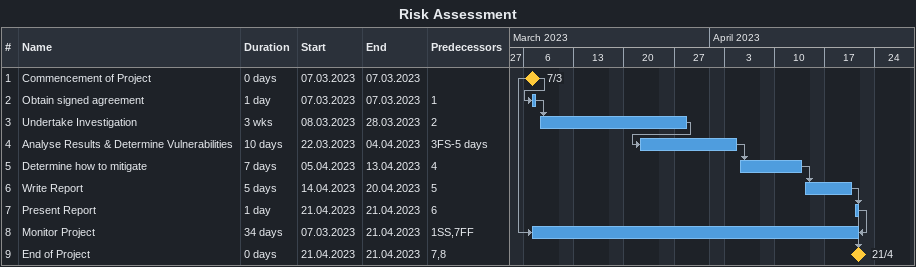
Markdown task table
Risk Assessment

| ID | Task | Duration | Start | Finish | Predecessors |
|---|---|---|---|---|---|
| 1 | Commencement of Project | 0d | 2023-03-07 | 2023-03-07 |  |
| 2 | Obtain signed agreement | 1d | 2023-03-07 | 2023-03-07 | 1 |
| 3 | Undertake Investigation | 3w | 2023-03-08 | 2023-03-28 | 2 |
| 4 | Analyse Results & Determine Vulnerabilities | 10d | 2023-03-22 | 2023-04-04 | 3FS-5d |
| 5 | Determine how to mitigate | 7d | 2023-04-05 | 2023-04-13 | 4 |
| 6 | Write Report | 5d | 2023-04-14 | 2023-04-20 | 5 |
| 7 | Present Report | 1d | 2023-04-21 | 2023-04-21 | 6 |
| 8 | Monitor Project | 34d | 2023-03-07 | 2023-04-21 | 1SS, 7FF |
| 9 | End of Project | 0d | 2023-04-21 | 2023-04-21 | 7, 8 |
